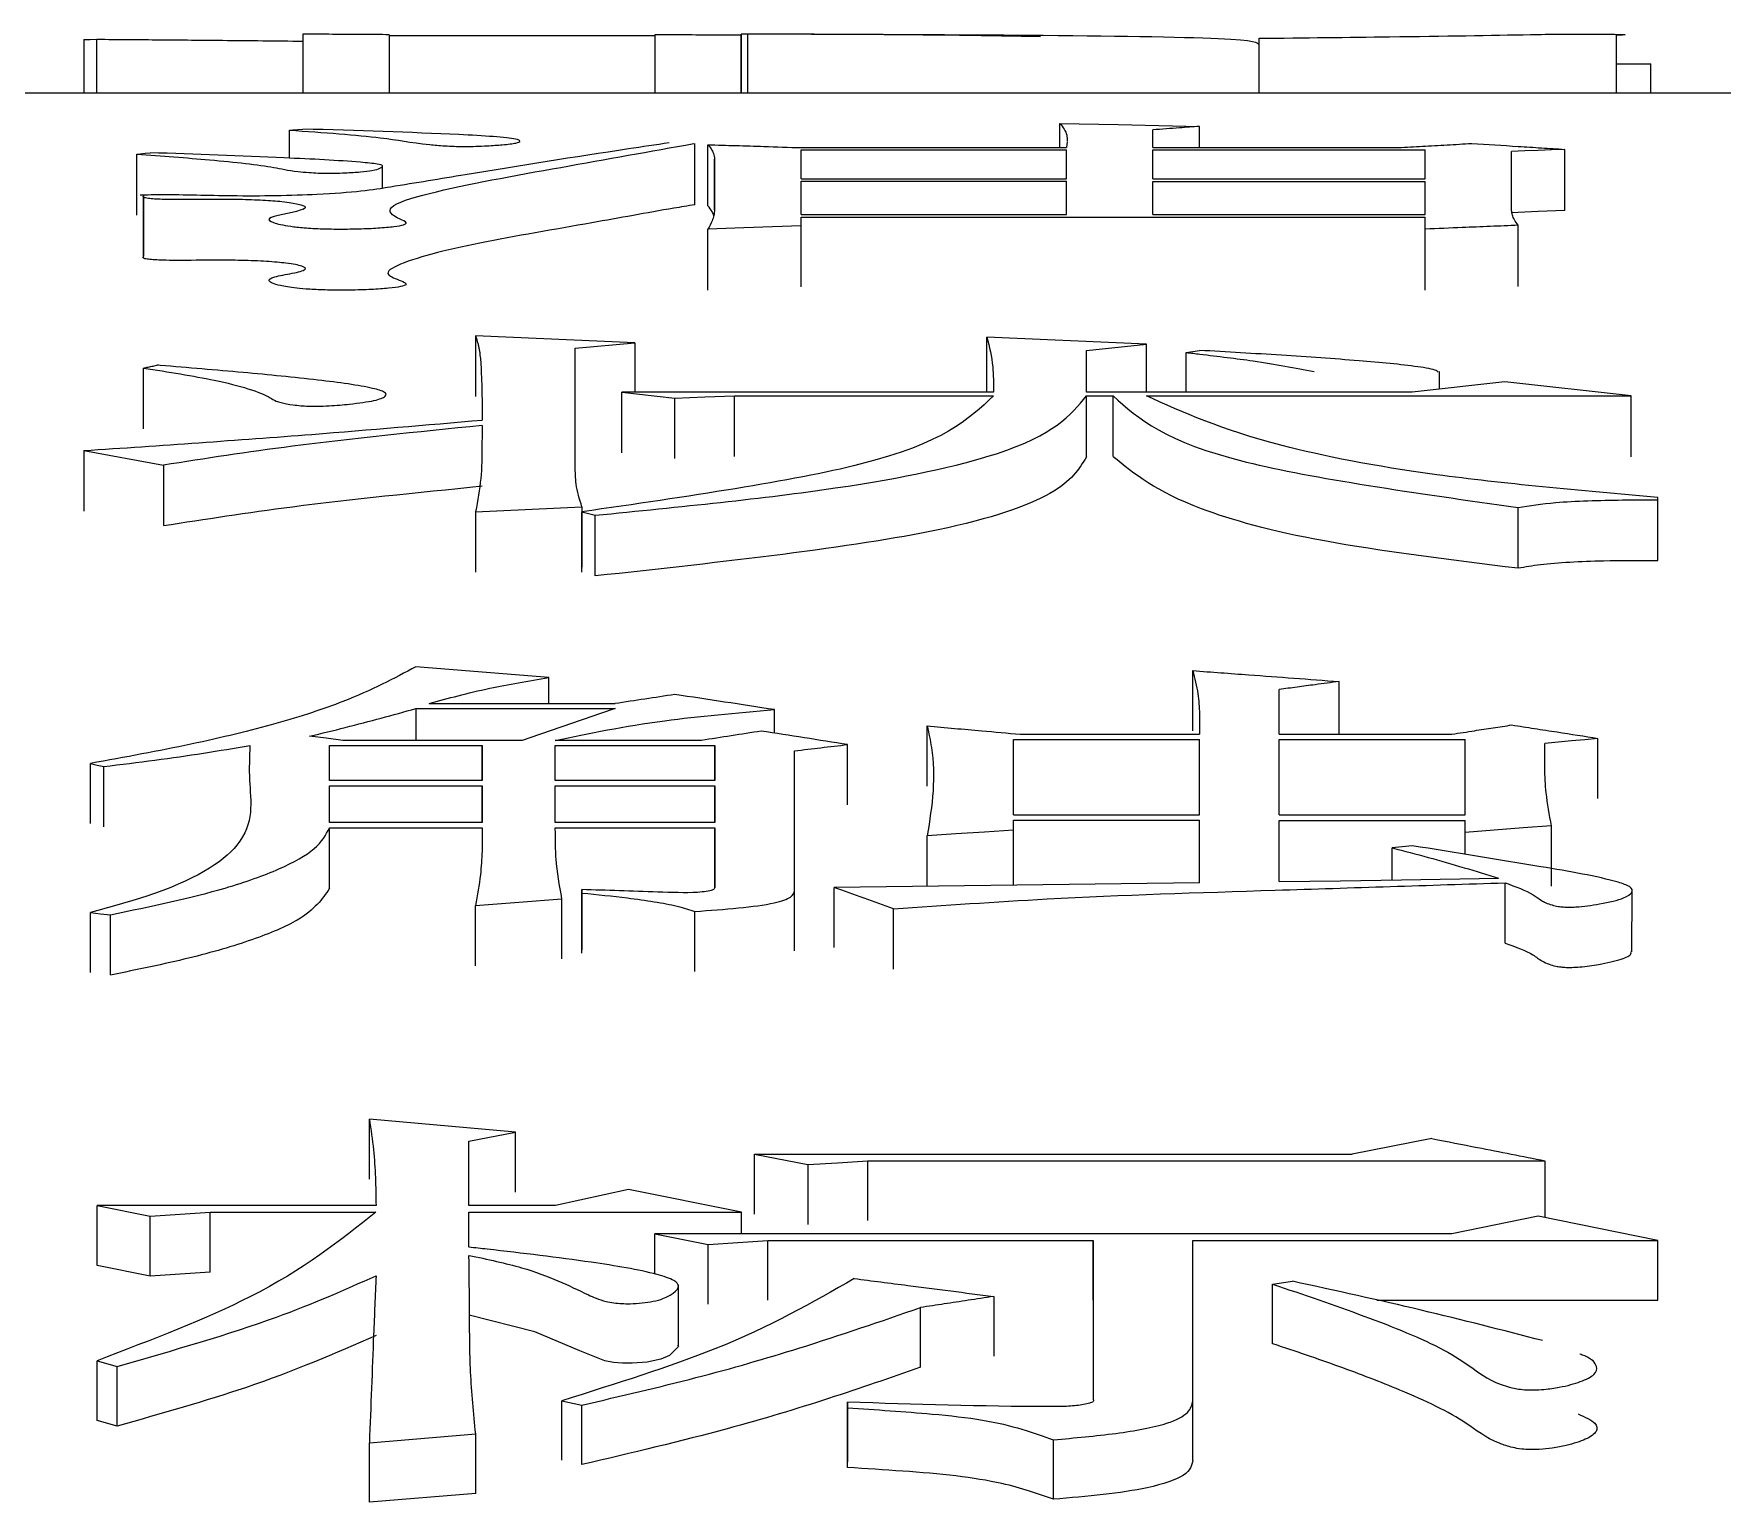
# Model space of a CAD drawing. Header units: millimetres. Extents: x 6533 to 7793, y 6972 to 7863.
# Drawn here: x 6876.332 to 6879.082, y 7324.252 to 7326.645 of the extents above; entities that cross this region are included whole.
import ezdxf

# ---------------------------------------------------------------- set-up
doc = ezdxf.new("R2010")
doc.units = ezdxf.units.MM

msp = doc.modelspace()

# ---------------------------------------------------------------- linework, layer by layer
at = {"color": 7, "linetype": 'Continuous', "lineweight": 25}
for p, q in [((6876.9108, 7326.6433), (6876.9108, 7326.5479)), ((6877.3435, 7326.6433), (6877.3435, 7326.6419)), ((6877.4841, 7326.6444), (6877.4949, 7326.6448)), ((6877.4841, 7326.6423), (6877.4841, 7326.5478)), ((6878.9096, 7326.5478), (6878.9096, 7326.643)), ((6876.4132, 7326.6353), (6876.4132, 7326.5479)), ((6876.4348, 7326.5479), (6876.4348, 7326.6359)), ((6876.9108, 7326.6419), (6877.3435, 7326.6419)), ((6877.3435, 7326.6419), (6877.3435, 7326.5478)), ((6878.3278, 7326.5478), (6878.3278, 7326.6374)), ((6878.9096, 7326.5956), (6878.966, 7326.5956)), ((6883.7267, 7326.5477), (6876.1969, 7326.5479)), ((6876.7486, 7326.4421), (6876.7486, 7326.4877)), ((6878.0034, 7326.4593), (6878.0034, 7326.4988)), ((6878.1549, 7326.4593), (6878.1549, 7326.4883)), ((6878.2306, 7326.4593), (6878.2306, 7326.4939)), ((6877.4085, 7326.3663), (6877.4085, 7326.4661)), ((6877.5816, 7326.4593), (6878.0142, 7326.4593)), ((6877.5816, 7326.4559), (6878.0142, 7326.4559)), ((6877.5816, 7326.4082), (6877.5816, 7326.4559)), ((6878.015, 7326.469), (6878.0142, 7326.4593)), ((6878.0143, 7326.4082), (6878.0142, 7326.4559)), ((6878.0142, 7326.4082), (6878.0142, 7326.4559)), ((6878.1549, 7326.4593), (6878.5551, 7326.4593)), ((6878.1549, 7326.4559), (6878.5984, 7326.4558)), ((6878.1549, 7326.4082), (6878.1549, 7326.4559)), ((6878.5984, 7326.4082), (6878.5984, 7326.4558)), ((6878.5984, 7326.4082), (6878.5984, 7326.4558)), ((6878.739, 7326.3571), (6878.739, 7326.4531)), ((6876.9, 7326.3932), (6876.9, 7326.43)), ((6877.4409, 7326.3579), (6877.4409, 7326.4403)), ((6877.4409, 7326.4403), (6877.4409, 7326.3578)), ((6877.5816, 7326.4082), (6878.0143, 7326.4082)), ((6877.5816, 7326.4044), (6878.0143, 7326.4044)), ((6877.5816, 7326.3502), (6877.5816, 7326.4044)), ((6878.0143, 7326.3502), (6878.0143, 7326.4044)), ((6878.1549, 7326.4082), (6878.5984, 7326.4082)), ((6878.1549, 7326.4043), (6878.5984, 7326.4043)), ((6878.1549, 7326.3502), (6878.1549, 7326.4043)), ((6878.5984, 7326.3502), (6878.5984, 7326.4043)), ((6876.5107, 7326.382), (6876.5107, 7326.2824)), ((6876.5107, 7326.2792), (6876.5107, 7326.3788)), ((6877.5816, 7326.3502), (6878.0143, 7326.3502)), ((6877.5816, 7326.3459), (6878.5984, 7326.3459)), ((6877.5816, 7326.3319), (6877.5816, 7326.3459)), ((6878.1549, 7326.3502), (6878.5984, 7326.3502)), ((6878.5984, 7326.3265), (6878.5984, 7326.3459)), ((6877.4301, 7326.2271), (6877.4301, 7326.3265)), ((6878.5984, 7326.2271), (6878.5984, 7326.3265)), ((6877.3112, 7326.1414), (6877.0516, 7326.1525)), ((6877.0516, 7326.1525), (6877.0516, 7326.0536)), ((6878.1441, 7326.1391), (6877.8845, 7326.1503)), ((6877.2138, 7326.1323), (6877.3112, 7326.1414)), ((6877.2138, 7325.9407), (6877.2138, 7326.1323)), ((6878.0467, 7326.1289), (6878.1441, 7326.1391)), ((6878.0468, 7326.061), (6878.0467, 7326.1289)), ((6878.2091, 7326.061), (6878.2091, 7326.1255)), ((6876.5107, 7326.0009), (6876.5107, 7326.1002)), ((6878.6215, 7326.0659), (6878.6215, 7326.0944)), ((6878.7282, 7326.0777), (6878.5768, 7326.061)), ((6878.9338, 7326.0549), (6878.7282, 7326.0777)), ((6877.2895, 7326.061), (6877.3761, 7326.0513)), ((6877.8953, 7326.061), (6877.2895, 7326.061)), ((6877.2895, 7325.9622), (6877.2895, 7326.061)), ((6877.3761, 7325.9526), (6877.3761, 7326.0513)), ((6877.4734, 7326.0549), (6877.8953, 7326.0549)), ((6878.0467, 7325.9562), (6878.0468, 7326.0549)), ((6878.5768, 7326.061), (6878.0468, 7326.061)), ((6878.0468, 7326.0549), (6878.09, 7326.0549)), ((6878.09, 7325.9562), (6878.09, 7326.0549)), ((6878.1441, 7326.0549), (6878.9338, 7326.0549)), ((6876.4135, 7325.9656), (6876.5431, 7325.942)), ((6876.4135, 7325.9656), (6876.4135, 7325.867)), ((6876.5431, 7325.942), (6876.5431, 7325.8435)), ((6877.0516, 7325.8659), (6877.2247, 7325.8743)), ((6877.2247, 7325.8743), (6877.2247, 7325.7758)), ((6878.7499, 7325.7744), (6878.7499, 7325.8729)), ((6878.9771, 7325.8853), (6878.9771, 7325.8894)), ((6878.9771, 7325.7868), (6878.9771, 7325.8853)), ((6877.0516, 7325.8659), (6877.0516, 7325.7675)), ((6877.2247, 7325.8659), (6877.2463, 7325.8603)), ((6877.2247, 7325.7675), (6877.2247, 7325.8659)), ((6877.1706, 7325.5535), (6877.1706, 7325.5959)), ((6878.3605, 7325.5036), (6878.3605, 7325.5764)), ((6876.9543, 7325.5453), (6877.2788, 7325.5453)), ((6876.9543, 7325.5453), (6876.9543, 7325.4935)), ((6876.9759, 7325.5535), (6877.2788, 7325.5535)), ((6877.5383, 7325.5053), (6877.5383, 7325.5436)), ((6877.7872, 7325.4189), (6877.7872, 7325.517)), ((6877.1273, 7325.4935), (6876.8353, 7325.4935)), ((6877.4194, 7325.4935), (6877.1814, 7325.4935)), ((6877.9278, 7325.4952), (6878.2307, 7325.4952)), ((6877.9278, 7325.3722), (6877.9278, 7325.4952)), ((6877.9386, 7325.5036), (6878.2307, 7325.5036)), ((6878.2307, 7325.3721), (6878.2307, 7325.4952)), ((6878.2307, 7325.397), (6878.2307, 7325.4952)), ((6878.3605, 7325.5036), (6878.6418, 7325.5036)), ((6878.3605, 7325.4952), (6878.6634, 7325.4951)), ((6878.3605, 7325.3721), (6878.3605, 7325.4952)), ((6878.6634, 7325.3721), (6878.6634, 7325.4951)), ((6878.6634, 7325.397), (6878.6634, 7325.4951)), ((6878.7932, 7325.4598), (6878.7932, 7325.4884)), ((6876.8136, 7325.485), (6877.0624, 7325.485)), ((6876.8136, 7325.4284), (6876.8136, 7325.485)), ((6877.0624, 7325.4284), (6877.0624, 7325.485)), ((6877.0624, 7325.485), (6877.0624, 7325.4284)), ((6877.1814, 7325.485), (6877.441, 7325.485)), ((6877.1814, 7325.4284), (6877.1814, 7325.485)), ((6877.441, 7325.4284), (6877.441, 7325.485)), ((6877.441, 7325.485), (6877.441, 7325.4284)), ((6877.5709, 7325.2486), (6877.5708, 7325.4765)), ((6876.4242, 7325.3579), (6876.4242, 7325.456)), ((6877.0624, 7325.4284), (6876.8136, 7325.4284)), ((6876.8136, 7325.4197), (6877.0624, 7325.4197)), ((6876.8136, 7325.3597), (6876.8136, 7325.4197)), ((6877.0624, 7325.3597), (6877.0624, 7325.4197)), ((6877.0624, 7325.4197), (6877.0624, 7325.3597)), ((6877.441, 7325.4284), (6877.1814, 7325.4284)), ((6877.1814, 7325.4197), (6877.441, 7325.4197)), ((6877.1814, 7325.3597), (6877.1814, 7325.4197)), ((6877.441, 7325.3597), (6877.441, 7325.4197)), ((6877.441, 7325.4197), (6877.441, 7325.3597)), ((6877.0624, 7325.3597), (6876.8136, 7325.3597)), ((6876.8136, 7325.3508), (6877.0624, 7325.3508)), ((6876.8136, 7325.2527), (6876.8136, 7325.3508)), ((6877.441, 7325.3597), (6877.1814, 7325.3597)), ((6877.1814, 7325.3508), (6877.441, 7325.3508)), ((6877.441, 7325.3508), (6877.4411, 7325.2541)), ((6877.9278, 7325.3722), (6878.2307, 7325.3721)), ((6877.9278, 7325.3633), (6878.2307, 7325.3633)), ((6877.9278, 7325.3472), (6877.9278, 7325.3633)), ((6878.2307, 7325.2615), (6878.2307, 7325.3633)), ((6878.2307, 7325.2652), (6878.2307, 7325.3633)), ((6878.3605, 7325.3721), (6878.6634, 7325.3721)), ((6878.3605, 7325.3632), (6878.6634, 7325.3632)), ((6878.3605, 7325.2634), (6878.3605, 7325.3632)), ((6878.6634, 7325.3436), (6878.6634, 7325.3632)), ((6878.6634, 7325.3078), (6878.6634, 7325.3632)), ((6877.7872, 7325.256), (6877.7872, 7325.3382)), ((6878.6634, 7325.3078), (6878.6634, 7325.3436)), ((6878.5444, 7325.2662), (6878.5444, 7325.3183)), ((6877.2247, 7325.2448), (6877.2247, 7325.2504)), ((6877.2247, 7325.2504), (6877.2247, 7325.1525)), ((6877.5709, 7325.1504), (6877.5709, 7325.2486)), ((6878.7283, 7325.1633), (6878.7283, 7325.2615)), ((6878.9351, 7325.149), (6878.9352, 7325.2475)), ((6876.4244, 7325.1151), (6876.4244, 7325.213)), ((6877.0516, 7325.1263), (6877.0516, 7325.2243)), ((6876.4567, 7325.1113), (6876.4567, 7325.2093)), ((6877.1166, 7324.8552), (6876.8786, 7324.8762)), ((6877.0408, 7324.8405), (6877.1166, 7324.8552)), ((6877.0408, 7324.7356), (6877.0408, 7324.8405)), ((6878.6093, 7324.8447), (6878.4795, 7324.8193)), ((6877.506, 7324.8193), (6877.5925, 7324.8023)), ((6877.506, 7324.8193), (6878.4795, 7324.8193)), ((6877.506, 7324.7218), (6877.506, 7324.8193)), ((6877.6899, 7324.8087), (6878.7932, 7324.8087)), ((6877.6899, 7324.8087), (6877.6899, 7324.7111)), ((6877.3005, 7324.7616), (6877.1815, 7324.7356)), ((6877.4844, 7324.7248), (6877.3005, 7324.7616)), ((6876.4351, 7324.7357), (6876.5216, 7324.7183)), ((6876.8894, 7324.7356), (6876.4351, 7324.7357)), ((6876.4351, 7324.6381), (6876.4351, 7324.7357)), ((6876.5216, 7324.6208), (6876.5216, 7324.7183)), ((6876.619, 7324.7248), (6876.8893, 7324.7248)), ((6877.1815, 7324.7356), (6877.0408, 7324.7356)), ((6877.0408, 7324.7248), (6877.4844, 7324.7248)), ((6877.0408, 7324.6678), (6877.0408, 7324.7248)), ((6877.4844, 7324.6898), (6877.4844, 7324.7248)), ((6878.7824, 7324.7182), (6878.6418, 7324.6898)), ((6878.9771, 7324.6788), (6878.7824, 7324.7182)), ((6877.3437, 7324.6898), (6877.4303, 7324.6722)), ((6878.6418, 7324.6898), (6877.3437, 7324.6898)), ((6877.3437, 7324.6239), (6877.3437, 7324.6898)), ((6877.4303, 7324.5748), (6877.4303, 7324.6722)), ((6877.5276, 7324.6788), (6878.0577, 7324.6788)), ((6878.0577, 7324.6788), (6878.0577, 7324.42)), ((6878.2199, 7324.6788), (6878.9771, 7324.6788)), ((6878.2199, 7324.4176), (6878.2199, 7324.6788)), ((6876.5216, 7324.6208), (6876.4351, 7324.6381)), ((6876.619, 7324.6273), (6876.5216, 7324.6208)), ((6878.3496, 7324.5104), (6878.3496, 7324.6077)), ((6878.3497, 7324.6077), (6878.3822, 7324.6122)), ((6877.3819, 7324.5085), (6877.3819, 7324.6065)), ((6878.5196, 7324.5814), (6878.9771, 7324.5814)), ((6876.435, 7324.3856), (6876.435, 7324.4827)), ((6876.4351, 7324.4827), (6876.4675, 7324.4735)), ((6876.4675, 7324.3763), (6876.4675, 7324.4735)), ((6877.1923, 7324.4177), (6877.2248, 7324.4106)), ((6877.1923, 7324.3206), (6877.1923, 7324.4177)), ((6877.6575, 7324.4059), (6877.6574, 7324.4153)), ((6877.6574, 7324.4153), (6877.6574, 7324.3182)), ((6878.2199, 7324.3205), (6878.2199, 7324.4176)), ((6877.2248, 7324.3135), (6877.2248, 7324.4106)), ((6877.6574, 7324.3088), (6877.6575, 7324.4059)), ((6876.4675, 7324.3763), (6876.4351, 7324.3855)), ((6876.8786, 7324.3493), (6877.0517, 7324.3635)), ((6876.8786, 7324.2523), (6876.8786, 7324.3493)), ((6877.0517, 7324.2665), (6876.8786, 7324.2523))]:
    msp.add_line(p, q, dxfattribs=at)
at = {"color": 7, "linetype": 'Continuous', "lineweight": 25, "flags": 128}
for points in [[(6876.7702, 7326.6441), (6876.7702, 7326.5881), (6876.7702, 7326.5479)], [(6877.3435, 7326.6433), (6877.3435, 7326.5873), (6877.3435, 7326.5478)], [(6877.4841, 7326.5478), (6877.4841, 7326.5851), (6877.4841, 7326.6147), (6877.4841, 7326.6444)], [(6877.4949, 7326.5478), (6877.4949, 7326.5855), (6877.4949, 7326.6151), (6877.4949, 7326.6448)], [(6876.4132, 7326.6353), (6876.424, 7326.6356), (6876.4348, 7326.6359)], [(6878.966, 7326.5478), (6878.966, 7326.5516), (6878.966, 7326.5956)], [(6876.7486, 7326.4877), (6876.7541, 7326.4882), (6876.7622, 7326.4889), (6876.7703, 7326.4896)], [(6878.0034, 7326.4988), (6878.098, 7326.4968), (6878.1643, 7326.4954), (6878.2306, 7326.4939)], [(6876.4998, 7326.4489), (6876.5052, 7326.4494), (6876.5133, 7326.4502), (6876.5214, 7326.451)], [(6877.4301, 7326.3643), (6877.4301, 7326.4202), (6877.4301, 7326.4641)], [(6878.8255, 7326.4565), (6878.8039, 7326.4557), (6878.7823, 7326.4548), (6878.7606, 7326.4539), (6878.739, 7326.4531)], [(6878.8255, 7326.3568), (6878.8255, 7326.4126), (6878.8255, 7326.4565)], [(6876.4998, 7326.3492), (6876.4998, 7326.3855), (6876.4998, 7326.4172), (6876.4998, 7326.4489)], [(6878.0143, 7326.3502), (6878.0143, 7326.3605), (6878.0143, 7326.4044)], [(6878.5984, 7326.3502), (6878.5984, 7326.3605), (6878.5984, 7326.4043)], [(6878.5984, 7326.2464), (6878.5984, 7326.3021), (6878.5984, 7326.3459)], [(6878.8255, 7326.3568), (6878.7823, 7326.3551), (6878.739, 7326.3533)], [(6877.5816, 7326.3319), (6877.535, 7326.3302), (6877.4883, 7326.3286), (6877.4301, 7326.3265)], [(6877.5816, 7326.2325), (6877.5816, 7326.288), (6877.5816, 7326.3319)], [(6878.7498, 7326.2331), (6878.7498, 7326.2889), (6878.7498, 7326.3327)], [(6877.8845, 7326.061), (6877.8845, 7326.1066), (6877.8845, 7326.1503)], [(6877.3112, 7326.1414), (6877.3112, 7326.0857), (6877.3112, 7326.061)], [(6878.1441, 7326.061), (6878.1441, 7326.0954), (6878.1441, 7326.1391)], [(6878.209, 7326.1255), (6878.2199, 7326.1272), (6878.2307, 7326.1289)], [(6877.3761, 7326.0513), (6877.4248, 7326.0531), (6877.4734, 7326.0549)], [(6877.4734, 7325.9562), (6877.4734, 7326.0113), (6877.4734, 7326.0549)], [(6878.9338, 7325.9557), (6878.9338, 7326.0112), (6878.9338, 7326.0549)], [(6877.2463, 7325.7619), (6877.2463, 7325.8057), (6877.2463, 7325.833), (6877.2463, 7325.8603)], [(6878.2199, 7325.509), (6878.2199, 7325.5638), (6878.2199, 7325.6072)], [(6878.4579, 7325.5036), (6878.4579, 7325.546), (6878.4579, 7325.5894)], [(6876.8353, 7325.4935), (6876.8082, 7325.4969), (6876.7812, 7325.5002)], [(6878.8797, 7325.4968), (6878.8581, 7325.4947), (6878.8365, 7325.4926), (6878.8148, 7325.4905), (6878.7932, 7325.4884)], [(6878.8797, 7325.3987), (6878.8797, 7325.4535), (6878.8797, 7325.4968)], [(6877.6574, 7325.3886), (6877.6574, 7325.4434), (6877.6574, 7325.4867)], [(6876.4242, 7325.456), (6876.435, 7325.4534), (6876.4458, 7325.4509)], [(6876.4458, 7325.3528), (6876.4458, 7325.4075), (6876.4458, 7325.4509)], [(6877.441, 7325.2527), (6877.441, 7325.3075), (6877.441, 7325.3508)], [(6878.804, 7325.3543), (6878.7579, 7325.3508), (6878.7106, 7325.3472), (6878.6634, 7325.3436)], [(6878.804, 7325.256), (6878.804, 7325.3111), (6878.804, 7325.3543)], [(6877.9278, 7325.3472), (6877.8806, 7325.3442), (6877.8339, 7325.3412), (6877.7872, 7325.3382)], [(6877.9278, 7325.2578), (6877.9278, 7325.3039), (6877.9278, 7325.3472)], [(6878.5769, 7325.3219), (6878.5606, 7325.3201), (6878.5444, 7325.3183)], [(6878.3605, 7325.2634), (6878.4602, 7325.2649), (6878.5598, 7325.2665), (6878.7175, 7325.2689)], [(6877.2247, 7325.1469), (6877.2247, 7325.1739), (6877.2247, 7325.2011), (6877.2247, 7325.2448)], [(6878.2307, 7325.2615), (6877.9332, 7325.2578), (6877.6358, 7325.2541)], [(6877.6358, 7325.1562), (6877.6358, 7325.2109), (6877.6358, 7325.2541)], [(6876.4244, 7325.213), (6876.4405, 7325.2111), (6876.4567, 7325.2093)], [(6877.0516, 7325.2243), (6877.1219, 7325.2299), (6877.1923, 7325.2355)], [(6877.1923, 7325.1374), (6877.1923, 7325.1923), (6877.1923, 7325.2355)], [(6877.4086, 7325.117), (6877.4086, 7325.1658), (6877.4086, 7325.2149)], [(6877.7323, 7325.121), (6877.7323, 7325.1456), (6877.7323, 7325.1704), (6877.7323, 7325.219)], [(6876.8786, 7324.7786), (6876.8786, 7324.8332), (6876.8786, 7324.8762)], [(6877.1166, 7324.7576), (6877.1166, 7324.8123), (6877.1166, 7324.8552)], [(6877.5925, 7324.8023), (6877.6412, 7324.8055), (6877.6899, 7324.8087)], [(6877.5925, 7324.8023), (6877.5925, 7324.7477), (6877.5925, 7324.7048)], [(6878.7932, 7324.8087), (6878.7932, 7324.754), (6878.7932, 7324.716)], [(6876.5216, 7324.7183), (6876.5703, 7324.7215), (6876.619, 7324.7248)], [(6876.619, 7324.6273), (6876.619, 7324.6819), (6876.619, 7324.7248)], [(6877.4303, 7324.6722), (6877.4789, 7324.6755), (6877.5276, 7324.6788)], [(6877.5276, 7324.5814), (6877.5276, 7324.6359), (6877.5276, 7324.6788)], [(6878.0577, 7324.5814), (6878.0577, 7324.6359), (6878.0577, 7324.6788)], [(6878.9771, 7324.5814), (6878.9771, 7324.6359), (6878.9771, 7324.6788)], [(6877.8954, 7324.5875), (6877.8954, 7324.533), (6877.8954, 7324.4902)], [(6877.3806, 7324.5085), (6877.3818, 7324.5059), (6877.3676, 7324.4916), (6877.3534, 7324.4855), (6877.331, 7324.4807), (6877.3066, 7324.4786), (6877.2909, 7324.4786), (6877.2761, 7324.4798), (6877.262, 7324.4827), (6877.2215, 7324.4992), (6877.1482, 7324.5301), (6877.0409, 7324.5571), (6877.0409, 7324.5571)], [(6877.7764, 7324.4722), (6877.7764, 7324.5267), (6877.7764, 7324.5695)], [(6877.0517, 7324.2665), (6877.0517, 7324.3208), (6877.0517, 7324.3635)], [(6877.9928, 7324.257), (6877.9928, 7324.285), (6877.9928, 7324.313), (6877.9928, 7324.354)]]:
    msp.add_lwpolyline(points, dxfattribs=at)
at = {"color": 7, "linetype": 'Continuous', "lineweight": 25}
for points, knots in [([(6876.9108, 7326.6433), (6876.8962, 7326.6434), (6876.8655, 7326.6436), (6876.8186, 7326.6439), (6876.7863, 7326.644), (6876.7702, 7326.6441)], [0, 0, 0, 0, 0.3106213, 0.6553103, 1, 1, 1, 1]), ([(6877.4841, 7326.6423), (6877.4695, 7326.6424), (6877.4388, 7326.6426), (6877.392, 7326.6429), (6877.3596, 7326.6432), (6877.3435, 7326.6433)], [0, 0, 0, 0, 0.310621, 0.65531, 1, 1, 1, 1]), ([(6877.9715, 7326.64), (6877.9297, 7326.6407), (6877.8012, 7326.6431), (6877.6119, 7326.6439), (6877.4841, 7326.6444)], [0, 0, 0, 0, 0.324548, 1, 1, 1, 1]), ([(6877.4949, 7326.6448), (6877.6532, 7326.6442), (6877.9616, 7326.6431), (6878.3206, 7326.6382), (6878.3254, 7326.6305), (6878.3278, 7326.6266)], [0, 0, 0, 0, 0.342182, 0.666711, 1, 1, 1, 1]), ([(6878.3278, 7326.6374), (6878.4008, 7326.6382), (6878.571, 7326.6402), (6878.7252, 7326.6426), (6878.8031, 7326.6441), (6878.8332, 7326.6444), (6878.8453, 7326.6444), (6878.857, 7326.6444), (6878.8685, 7326.6444), (6878.8843, 7326.6443), (6878.9056, 7326.644), (6878.9232, 7326.6435), (6878.9253, 7326.6429), (6878.9188, 7326.6426), (6878.9098, 7326.6424), (6878.9092, 7326.6424)], [0, 0, 0, 0, 0.278891, 0.650136, 0.742145, 0.757631, 0.773262, 0.783385, 0.793489, 0.810481, 0.843181, 0.903786, 0.950363, 0.996928, 1, 1, 1, 1]), ([(6876.4348, 7326.6359), (6876.4692, 7326.6356), (6876.538, 7326.6351), (6876.6511, 7326.6341), (6876.7269, 7326.6333), (6876.7702, 7326.6328)], [0, 0, 0, 0, 0.300295, 0.600629, 1, 1, 1, 1]), ([(6876.7486, 7326.4877), (6876.8037, 7326.4839), (6876.9012, 7326.4771), (6876.9477, 7326.4669), (6876.9955, 7326.4624), (6877.0159, 7326.4614), (6877.0339, 7326.4611), (6877.0531, 7326.4614), (6877.0745, 7326.4624), (6877.0988, 7326.4641), (6877.1197, 7326.4667), (6877.1258, 7326.47), (6877.1183, 7326.4737), (6877.0824, 7326.4775), (6876.9688, 7326.4835), (6876.8583, 7326.4869), (6876.7703, 7326.4896)], [0, 0, 0, 0, 0.207529, 0.367372, 0.400835, 0.416669, 0.431353, 0.44814, 0.466693, 0.497247, 0.538462, 0.578547, 0.619957, 0.682143, 0.746846, 1, 1, 1, 1]), ([(6878.0034, 7326.4988), (6878.0082, 7326.4925), (6878.0153, 7326.4831), (6878.0151, 7326.473), (6878.0151, 7326.4696)], [0, 0, 0, 0, 0.666365, 1, 1, 1, 1]), ([(6878.2306, 7326.4939), (6878.2197, 7326.4931), (6878.2017, 7326.4918), (6878.1764, 7326.4899), (6878.1621, 7326.4888), (6878.1549, 7326.4883)], [0, 0, 0, 0, 0.430351, 0.715176, 1, 1, 1, 1]), ([(6876.4998, 7326.4489), (6876.5403, 7326.4458), (6876.625, 7326.4393), (6876.7168, 7326.4297), (6876.7473, 7326.4217), (6876.7775, 7326.4189), (6876.7933, 7326.4179), (6876.8076, 7326.4176), (6876.8232, 7326.4177), (6876.8433, 7326.4183), (6876.8654, 7326.4197), (6876.8876, 7326.4223), (6876.896, 7326.4258), (6876.9031, 7326.4294), (6876.8924, 7326.4329), (6876.8415, 7326.4377), (6876.7168, 7326.4441), (6876.5955, 7326.4484), (6876.5214, 7326.451)], [0, 0, 0, 0, 0.145125, 0.304252, 0.383322, 0.406111, 0.420719, 0.431527, 0.442364, 0.458239, 0.484495, 0.512276, 0.553408, 0.599256, 0.628705, 0.66811, 0.797295, 1, 1, 1, 1]), ([(6877.367, 7326.4671), (6877.3449, 7326.4638), (6877.2345, 7326.4474), (6877.0847, 7326.4234), (6876.9411, 7326.3995), (6876.8694, 7326.388), (6876.803, 7326.3829), (6876.727, 7326.3804), (6876.6387, 7326.3802), (6876.5668, 7326.3828), (6876.5166, 7326.3821), (6876.5051, 7326.3819)], [0, 0, 0, 0, 0.101091, 0.505417, 0.686144, 0.747623, 0.809949, 0.856214, 0.902538, 0.977672, 1, 1, 1, 1]), ([(6876.5095, 7326.3804), (6876.5096, 7326.3799), (6876.5097, 7326.3787), (6876.5166, 7326.3771), (6876.528, 7326.376), (6876.5434, 7326.3754), (6876.5731, 7326.3751), (6876.6149, 7326.3756), (6876.6641, 7326.3756), (6876.7064, 7326.374), (6876.7407, 7326.3713), (6876.7652, 7326.3675), (6876.7778, 7326.3625), (6876.7644, 7326.3544), (6876.7062, 7326.3466), (6876.7199, 7326.3372), (6876.7411, 7326.332), (6876.7712, 7326.3285), (6876.8002, 7326.3269), (6876.832, 7326.3265), (6876.8634, 7326.3269), (6876.8941, 7326.3283), (6876.9201, 7326.3306), (6876.9363, 7326.3336), (6876.9407, 7326.3378), (6876.9156, 7326.3471), (6876.902, 7326.3638), (6876.9998, 7326.3932), (6877.1941, 7326.4278), (6877.3359, 7326.4532), (6877.4068, 7326.4659)], [0, 0, 0, 0, 0.007652, 0.015681, 0.02075, 0.025816, 0.034148, 0.052936, 0.071785, 0.086911, 0.102014, 0.121926, 0.142159, 0.165849, 0.223522, 0.250537, 0.277587, 0.290073, 0.302699, 0.313484, 0.324495, 0.336811, 0.350181, 0.363527, 0.376359, 0.399765, 0.479952, 0.580348, 0.790137, 1, 1, 1, 1]), ([(6877.4301, 7326.4641), (6877.432, 7326.4618), (6877.4358, 7326.4571), (6877.4396, 7326.4492), (6877.4405, 7326.4436), (6877.4409, 7326.4403)], [0, 0, 0, 0, 0.300884, 0.601781, 1, 1, 1, 1]), ([(6877.4301, 7326.4641), (6877.4453, 7326.4636), (6877.4757, 7326.4627), (6877.5261, 7326.4611), (6877.5614, 7326.4599), (6877.5816, 7326.4593)], [0, 0, 0, 0, 0.300788, 0.601575, 1, 1, 1, 1]), ([(6878.5551, 7326.4593), (6878.568, 7326.46), (6878.5942, 7326.4615), (6878.6339, 7326.4638), (6878.6607, 7326.4653), (6878.6741, 7326.4661)], [0, 0, 0, 0, 0.324476, 0.662238, 1, 1, 1, 1]), ([(6878.6741, 7326.4661), (6878.6993, 7326.4645), (6878.7372, 7326.4621), (6878.7877, 7326.4589), (6878.8129, 7326.4573), (6878.8255, 7326.4565)], [0, 0, 0, 0, 0.5, 0.75, 1, 1, 1, 1]), ([(6877.4085, 7326.3663), (6877.3971, 7326.3644), (6877.3403, 7326.3549), (6877.1748, 7326.324), (6876.9513, 7326.2886), (6876.8985, 7326.2521), (6876.934, 7326.242), (6876.9404, 7326.2362), (6876.9314, 7326.2328), (6876.9112, 7326.2301), (6876.8821, 7326.228), (6876.8471, 7326.2269), (6876.8113, 7326.227), (6876.7811, 7326.2283), (6876.7534, 7326.2307), (6876.7265, 7326.2354), (6876.7115, 7326.2417), (6876.72, 7326.2488), (6876.7544, 7326.2545), (6876.7783, 7326.2604), (6876.7717, 7326.2662), (6876.7486, 7326.2708), (6876.7127, 7326.274), (6876.672, 7326.2757), (6876.6209, 7326.2761), (6876.5785, 7326.2754), (6876.5444, 7326.2757), (6876.5285, 7326.2764), (6876.5175, 7326.2774), (6876.51, 7326.2789), (6876.5097, 7326.2801), (6876.5095, 7326.2808)], [0, 0, 0, 0, 0.032457, 0.162259, 0.500756, 0.571848, 0.613727, 0.628998, 0.641998, 0.655007, 0.667948, 0.681417, 0.694499, 0.706056, 0.716622, 0.736149, 0.767828, 0.794639, 0.821204, 0.847885, 0.870954, 0.894026, 0.910498, 0.927048, 0.942035, 0.965606, 0.97369, 0.979046, 0.98443, 0.990987, 1, 1, 1, 1]), ([(6877.4395, 7326.3482), (6877.4387, 7326.3506), (6877.437, 7326.356), (6877.4326, 7326.3613), (6877.4301, 7326.3643)], [0, 0, 0, 0, 0.428865, 1, 1, 1, 1]), ([(6877.4409, 7326.3579), (6877.4406, 7326.3549), (6877.44, 7326.349), (6877.4366, 7326.3385), (6877.4325, 7326.331), (6877.4301, 7326.3265)], [0, 0, 0, 0, 0.29168, 0.583373, 1, 1, 1, 1]), ([(6878.7498, 7326.3327), (6878.7475, 7326.3357), (6878.7432, 7326.3413), (6878.7402, 7326.3494), (6878.7394, 7326.3545), (6878.739, 7326.357)], [0, 0, 0, 0, 0.365045, 0.682453, 1, 1, 1, 1]), ([(6878.7498, 7326.3327), (6878.7347, 7326.3321), (6878.7043, 7326.3309), (6878.6538, 7326.3288), (6878.6185, 7326.3273), (6878.5984, 7326.3265)], [0, 0, 0, 0, 0.30079, 0.601581, 1, 1, 1, 1]), ([(6877.0516, 7326.1525), (6877.0518, 7326.1516), (6877.0524, 7326.1499), (6877.0531, 7326.1476), (6877.0537, 7326.1454), (6877.0544, 7326.1432), (6877.0552, 7326.1405), (6877.0561, 7326.1369), (6877.0569, 7326.1332), (6877.0578, 7326.1287), (6877.0591, 7326.1187), (6877.0603, 7326.1076), (6877.0607, 7326.0964), (6877.0611, 7326.0851), (6877.0615, 7326.0737), (6877.0618, 7326.0621), (6877.0619, 7326.0573), (6877.062, 7326.0534), (6877.062, 7326.0505), (6877.062, 7326.0476), (6877.0621, 7326.0451), (6877.0621, 7326.0427), (6877.0621, 7326.0407), (6877.0622, 7326.0382), (6877.0622, 7326.0363), (6877.0622, 7326.0338), (6877.0622, 7326.0318), (6877.0623, 7326.0293), (6877.0623, 7326.0276), (6877.0623, 7326.0259), (6877.0623, 7326.0249), (6877.0623, 7326.0236), (6877.0623, 7326.0226), (6877.0623, 7326.0214), (6877.0623, 7326.0204), (6877.0624, 7326.0191), (6877.0624, 7326.0181), (6877.0624, 7326.0168), (6877.0624, 7326.016), (6877.0624, 7326.0155)], [0, 0, 0, 0, 0.020702, 0.041404, 0.051755, 0.072457, 0.093159, 0.113861, 0.155266, 0.175968, 0.217372, 0.382989, 0.424393, 0.465797, 0.631413, 0.672817, 0.714222, 0.734924, 0.755626, 0.776328, 0.79703, 0.807381, 0.828083, 0.838434, 0.859136, 0.869487, 0.890189, 0.90054, 0.921242, 0.926417, 0.936768, 0.941944, 0.952295, 0.95747, 0.967821, 0.972997, 0.983348, 0.988524, 1, 1, 1, 1]), ([(6877.8845, 7326.1503), (6877.8884, 7326.1344), (6877.8939, 7326.1121), (6877.8949, 7326.0819), (6877.8952, 7326.0679), (6877.8953, 7326.061)], [0, 0, 0, 0, 0.5479879, 0.7739918, 1, 1, 1, 1]), ([(6878.2091, 7326.1255), (6878.2165, 7326.1246), (6878.2533, 7326.1202), (6878.3324, 7326.1108), (6878.3861, 7326.1005), (6878.4173, 7326.0945)], [0, 0, 0, 0, 0.0950486, 0.475372, 1, 1, 1, 1]), ([(6878.6193, 7326.0937), (6878.6184, 7326.0945), (6878.6151, 7326.0977), (6878.5743, 7326.1047), (6878.4859, 7326.1127), (6878.3646, 7326.1213), (6878.2754, 7326.1264), (6878.2307, 7326.1289)], [0, 0, 0, 0, 0.040593, 0.158343, 0.408878, 0.703127, 1, 1, 1, 1]), ([(6876.5107, 7326.1002), (6876.5514, 7326.0938), (6876.6429, 7326.0794), (6876.7052, 7326.0602), (6876.7237, 7326.0473), (6876.7364, 7326.0434), (6876.7493, 7326.0407), (6876.7658, 7326.0388), (6876.7794, 7326.0381), (6876.7957, 7326.038), (6876.8194, 7326.0389), (6876.853, 7326.0418), (6876.8892, 7326.0469), (6876.9069, 7326.0539), (6876.9058, 7326.0609), (6876.8748, 7326.0705), (6876.7923, 7326.0814), (6876.6726, 7326.0933), (6876.5814, 7326.1008), (6876.5341, 7326.1047), (6876.5323, 7326.1048)], [0, 0, 0, 0, 0.148093, 0.332866, 0.364698, 0.380612, 0.406976, 0.418968, 0.429088, 0.439242, 0.454285, 0.483096, 0.528613, 0.572044, 0.609674, 0.651117, 0.755736, 0.873055, 0.995168, 1, 1, 1, 1]), ([(6876.5107, 7326.1002), (6876.5125, 7326.1006), (6876.5171, 7326.1015), (6876.5243, 7326.1031), (6876.5296, 7326.1042), (6876.5323, 7326.1048)], [0, 0, 0, 0, 0.256503, 0.628252, 1, 1, 1, 1]), ([(6877.8953, 7326.0549), (6877.8542, 7326.0163), (6877.7799, 7325.9463), (6877.3963, 7325.8908), (6877.2247, 7325.8659)], [0, 0, 0, 0, 0.5526984, 1, 1, 1, 1]), ([(6877.2463, 7325.8603), (6877.3844, 7325.8741), (6877.6563, 7325.9011), (6877.9767, 7325.9705), (6878.0203, 7326.0231), (6878.0468, 7326.0549)], [0, 0, 0, 0, 0.289357, 0.569882, 1, 1, 1, 1]), ([(6878.09, 7326.0549), (6878.1318, 7326.0175), (6878.2072, 7325.9498), (6878.5824, 7325.8966), (6878.7499, 7325.8729)], [0, 0, 0, 0, 0.55346, 1, 1, 1, 1]), ([(6878.9771, 7325.8894), (6878.8501, 7325.9007), (6878.5997, 7325.923), (6878.3033, 7325.9826), (6878.2042, 7326.0276), (6878.1441, 7326.0549)], [0, 0, 0, 0, 0.288413, 0.568681, 1, 1, 1, 1]), ([(6876.4135, 7325.9656), (6876.5389, 7325.9742), (6876.7624, 7325.9894), (6876.9709, 7326.0075), (6877.0624, 7326.0155)], [0, 0, 0, 0, 0.561153, 1, 1, 1, 1]), ([(6877.0624, 7326.0066), (6876.9559, 7325.9959), (6876.7671, 7325.9769), (6876.6111, 7325.9526), (6876.5431, 7325.942)], [0, 0, 0, 0, 0.5639782, 1, 1, 1, 1]), ([(6877.0624, 7326.0066), (6877.0622, 7325.9953), (6877.0617, 7325.9672), (6877.0616, 7325.9206), (6877.0549, 7325.8841), (6877.0516, 7325.8659)], [0, 0, 0, 0, 0.252145, 0.626035, 1, 1, 1, 1]), ([(6878.0467, 7325.9557), (6878.0346, 7325.9358), (6878.0102, 7325.8958), (6877.7947, 7325.8215), (6877.4558, 7325.7843), (6877.2463, 7325.7614)], [0, 0, 0, 0, 0.2743384, 0.5515003, 1, 1, 1, 1]), ([(6878.7499, 7325.7739), (6878.6369, 7325.7879), (6878.4139, 7325.8157), (6878.1817, 7325.8808), (6878.1247, 7325.9274), (6878.09, 7325.9557)], [0, 0, 0, 0, 0.2870755, 0.5669037, 1, 1, 1, 1]), ([(6877.2247, 7325.8743), (6877.2209, 7325.8866), (6877.2155, 7325.9041), (6877.214, 7325.926), (6877.2139, 7325.9358), (6877.2138, 7325.9407)], [0, 0, 0, 0, 0.550657, 0.775317, 1, 1, 1, 1]), ([(6877.0624, 7325.9075), (6876.9559, 7325.8968), (6876.7671, 7325.8778), (6876.6111, 7325.8535), (6876.5431, 7325.8429)], [0, 0, 0, 0, 0.564021, 1, 1, 1, 1]), ([(6878.7499, 7325.8729), (6878.7686, 7325.8759), (6878.7999, 7325.881), (6878.8632, 7325.8842), (6878.9196, 7325.8855), (6878.9579, 7325.8854), (6878.9771, 7325.8853)], [0, 0, 0, 0, 0.328875, 0.550213, 0.774687, 1, 1, 1, 1]), ([(6878.9771, 7325.7863), (6878.9474, 7325.7863), (6878.8986, 7325.7864), (6878.8334, 7325.7839), (6878.7841, 7325.78), (6878.7612, 7325.7759), (6878.7499, 7325.7739)], [0, 0, 0, 0, 0.347094, 0.570106, 0.788274, 1, 1, 1, 1]), ([(6876.9543, 7325.6136), (6876.9187, 7325.5945), (6876.8598, 7325.5629), (6876.7305, 7325.5205), (6876.5919, 7325.4866), (6876.4803, 7325.4662), (6876.4242, 7325.456)], [0, 0, 0, 0, 0.335049, 0.554128, 0.775717, 1, 1, 1, 1]), ([(6877.1706, 7325.5959), (6877.1345, 7325.5989), (6877.0624, 7325.6048), (6876.9903, 7325.6107), (6876.9543, 7325.6136)], [0, 0, 0, 0, 0.500055, 1, 1, 1, 1]), ([(6878.2199, 7325.6072), (6878.223, 7325.5946), (6878.2287, 7325.5714), (6878.231, 7325.5368), (6878.2308, 7325.5147), (6878.2307, 7325.5036)], [0, 0, 0, 0, 0.370073, 0.685, 1, 1, 1, 1]), ([(6878.2199, 7325.6072), (6878.2502, 7325.6049), (6878.3051, 7325.6008), (6878.3844, 7325.5949), (6878.4334, 7325.5913), (6878.4579, 7325.5894)], [0, 0, 0, 0, 0.382821, 0.69141, 1, 1, 1, 1]), ([(6876.9759, 7325.5535), (6877.0069, 7325.5621), (6877.0625, 7325.5776), (6877.1375, 7325.5903), (6877.1706, 7325.5959)], [0, 0, 0, 0, 0.5577161, 1, 1, 1, 1]), ([(6878.4579, 7325.5894), (6878.4449, 7325.5877), (6878.4222, 7325.5847), (6878.3897, 7325.5803), (6878.3702, 7325.5777), (6878.3605, 7325.5764)], [0, 0, 0, 0, 0.400148, 0.700074, 1, 1, 1, 1]), ([(6876.7812, 7325.5002), (6876.8007, 7325.505), (6876.8409, 7325.5148), (6876.8982, 7325.5299), (6876.9356, 7325.5401), (6876.9543, 7325.5453)], [0, 0, 0, 0, 0.322216, 0.660992, 1, 1, 1, 1]), ([(6877.2788, 7325.5453), (6877.2535, 7325.5367), (6877.2031, 7325.5196), (6877.1526, 7325.5022), (6877.1273, 7325.4935)], [0, 0, 0, 0, 0.5, 1, 1, 1, 1]), ([(6877.1814, 7325.4935), (6877.2369, 7325.5051), (6877.337, 7325.526), (6877.4763, 7325.5382), (6877.5383, 7325.5436)], [0, 0, 0, 0, 0.554882, 1, 1, 1, 1]), ([(6877.3761, 7325.5683), (6877.3599, 7325.5658), (6877.3274, 7325.5609), (6877.295, 7325.556), (6877.2788, 7325.5535)], [0, 0, 0, 0, 0.500001, 1, 1, 1, 1]), ([(6877.5383, 7325.5436), (6877.5113, 7325.5478), (6877.4572, 7325.556), (6877.4032, 7325.5642), (6877.3761, 7325.5683)], [0, 0, 0, 0, 0.4998724, 1, 1, 1, 1]), ([(6877.7872, 7325.517), (6877.7897, 7325.5053), (6877.7971, 7325.4707), (6877.7989, 7325.4115), (6877.7911, 7325.3626), (6877.7872, 7325.3382)], [0, 0, 0, 0, 0.202288, 0.600921, 1, 1, 1, 1]), ([(6877.7872, 7325.517), (6877.802, 7325.5157), (6877.8316, 7325.5131), (6877.8821, 7325.5086), (6877.9178, 7325.5054), (6877.9386, 7325.5036)], [0, 0, 0, 0, 0.2932538, 0.5865075, 1, 1, 1, 1]), ([(6878.6418, 7325.5036), (6878.6541, 7325.5055), (6878.6765, 7325.509), (6878.709, 7325.514), (6878.7291, 7325.5171), (6878.7391, 7325.5187)], [0, 0, 0, 0, 0.380769, 0.690384, 1, 1, 1, 1]), ([(6878.7391, 7325.5187), (6878.7515, 7325.5168), (6878.7762, 7325.5129), (6878.8231, 7325.5057), (6878.8576, 7325.5003), (6878.8797, 7325.4968)], [0, 0, 0, 0, 0.263606, 0.527213, 1, 1, 1, 1]), ([(6877.5168, 7325.5086), (6877.5005, 7325.5061), (6877.4681, 7325.5011), (6877.4356, 7325.496), (6877.4194, 7325.4935)], [0, 0, 0, 0, 0.500001, 1, 1, 1, 1]), ([(6877.6574, 7325.4867), (6877.6339, 7325.4904), (6877.5871, 7325.4977), (6877.5402, 7325.505), (6877.5168, 7325.5086)], [0, 0, 0, 0, 0.500001, 1, 1, 1, 1]), ([(6878.804, 7325.3543), (6878.8007, 7325.3723), (6878.7948, 7325.4041), (6878.7927, 7325.4487), (6878.793, 7325.4751), (6878.7932, 7325.4884)], [0, 0, 0, 0, 0.394039, 0.696995, 1, 1, 1, 1]), ([(6876.6839, 7325.485), (6876.6832, 7325.4663), (6876.6813, 7325.4135), (6876.6975, 7325.3301), (6876.5762, 7325.2549), (6876.4557, 7325.2216), (6876.4244, 7325.213)], [0, 0, 0, 0, 0.209588, 0.588888, 0.893437, 1, 1, 1, 1]), ([(6876.4458, 7325.4509), (6876.4739, 7325.4543), (6876.5303, 7325.4611), (6876.6092, 7325.4727), (6876.6589, 7325.4809), (6876.6838, 7325.485)], [0, 0, 0, 0, 0.332011, 0.66536, 1, 1, 1, 1]), ([(6877.5708, 7325.4765), (6877.5853, 7325.4782), (6877.6141, 7325.4816), (6877.643, 7325.485), (6877.6574, 7325.4867)], [0, 0, 0, 0, 0.500003, 1, 1, 1, 1]), ([(6876.4567, 7325.2093), (6876.5232, 7325.2233), (6876.632, 7325.2463), (6876.7354, 7325.2838), (6876.7954, 7325.3169), (6876.8076, 7325.3395), (6876.8136, 7325.3508)], [0, 0, 0, 0, 0.345958, 0.566155, 0.783835, 1, 1, 1, 1]), ([(6877.0624, 7325.3508), (6877.0625, 7325.3382), (6877.0625, 7325.3131), (6877.0597, 7325.271), (6877.0545, 7325.2412), (6877.0516, 7325.2243)], [0, 0, 0, 0, 0.303372, 0.606753, 1, 1, 1, 1]), ([(6877.1923, 7325.2355), (6877.1882, 7325.2573), (6877.1827, 7325.2877), (6877.1816, 7325.3259), (6877.1815, 7325.3425), (6877.1814, 7325.3508)], [0, 0, 0, 0, 0.560315, 0.780152, 1, 1, 1, 1]), ([(6878.5444, 7325.3183), (6878.5642, 7325.3132), (6878.6048, 7325.3028), (6878.662, 7325.2862), (6878.699, 7325.2747), (6878.7175, 7325.2689)], [0, 0, 0, 0, 0.320488, 0.660066, 1, 1, 1, 1]), ([(6878.7283, 7325.2615), (6878.7456, 7325.2552), (6878.7706, 7325.246), (6878.7856, 7325.2332), (6878.7988, 7325.2267), (6878.8133, 7325.2232), (6878.8233, 7325.222), (6878.8335, 7325.2216), (6878.8473, 7325.2222), (6878.8641, 7325.224), (6878.8924, 7325.2286), (6878.9229, 7325.2356), (6878.9372, 7325.2458), (6878.935, 7325.255), (6878.8896, 7325.2704), (6878.7628, 7325.2918), (6878.6468, 7325.3106), (6878.5769, 7325.3219)], [0, 0, 0, 0, 0.116231, 0.168325, 0.212707, 0.228805, 0.238855, 0.248985, 0.260208, 0.282034, 0.30802, 0.375106, 0.426006, 0.476991, 0.520419, 0.711069, 1, 1, 1, 1]), ([(6876.8136, 7325.2525), (6876.8017, 7325.235), (6876.7819, 7325.2062), (6876.6905, 7325.1682), (6876.5881, 7325.1378), (6876.5007, 7325.1201), (6876.4567, 7325.1111)], [0, 0, 0, 0, 0.334037, 0.553007, 0.774908, 1, 1, 1, 1]), ([(6877.4411, 7325.2541), (6877.4408, 7325.2525), (6877.4403, 7325.2499), (6877.4278, 7325.2471), (6877.3981, 7325.2445), (6877.327, 7325.2474), (6877.2653, 7325.2492), (6877.2247, 7325.2504)], [0, 0, 0, 0, 0.100185, 0.161773, 0.226321, 0.490481, 1, 1, 1, 1]), ([(6877.2247, 7325.2448), (6877.2499, 7325.2423), (6877.2911, 7325.2382), (6877.3429, 7325.2309), (6877.3817, 7325.2237), (6877.3997, 7325.2178), (6877.4086, 7325.2149)], [0, 0, 0, 0, 0.346429, 0.567933, 0.786121, 1, 1, 1, 1]), ([(6877.4086, 7325.2149), (6877.4575, 7325.2183), (6877.5245, 7325.223), (6877.5686, 7325.238), (6877.5701, 7325.2451), (6877.5709, 7325.2486)], [0, 0, 0, 0, 0.574728, 0.78886, 1, 1, 1, 1]), ([(6877.7323, 7325.219), (6877.7163, 7325.2248), (6877.6841, 7325.2366), (6877.6519, 7325.2483), (6877.6358, 7325.2541)], [0, 0, 0, 0, 0.497808, 1, 1, 1, 1]), ([(6877.7323, 7325.219), (6877.8151, 7325.2248), (6878.0168, 7325.239), (6878.3547, 7325.2494), (6878.6037, 7325.2575), (6878.7283, 7325.2615)], [0, 0, 0, 0, 0.258421, 0.628982, 1, 1, 1, 1]), ([(6878.7283, 7325.1633), (6878.7455, 7325.1571), (6878.7713, 7325.1476), (6878.7851, 7325.1354), (6878.7981, 7325.1292), (6878.8088, 7325.126), (6878.8187, 7325.1243), (6878.8278, 7325.1236), (6878.8386, 7325.1236), (6878.8578, 7325.1249), (6878.8868, 7325.1293), (6878.918, 7325.1364), (6878.9342, 7325.1438), (6878.9335, 7325.1478), (6878.9334, 7325.1488)], [0, 0, 0, 0, 0.26583, 0.401601, 0.470581, 0.516393, 0.542668, 0.564171, 0.585732, 0.618376, 0.709057, 0.848499, 0.964358, 1, 1, 1, 1]), ([(6876.8786, 7324.8762), (6876.8811, 7324.8596), (6876.8857, 7324.8283), (6876.8887, 7324.7814), (6876.8892, 7324.7509), (6876.8894, 7324.7356)], [0, 0, 0, 0, 0.359327, 0.679648, 1, 1, 1, 1]), ([(6878.6093, 7324.8447), (6878.6341, 7324.8399), (6878.6771, 7324.8315), (6878.7384, 7324.8195), (6878.775, 7324.8123), (6878.7932, 7324.8087)], [0, 0, 0, 0, 0.403163, 0.701581, 1, 1, 1, 1]), ([(6876.8893, 7324.7248), (6876.8308, 7324.6782), (6876.7258, 7324.5945), (6876.5243, 7324.517), (6876.435, 7324.4827)], [0, 0, 0, 0, 0.556928, 1, 1, 1, 1]), ([(6877.0409, 7324.6545), (6877.071, 7324.6481), (6877.1551, 7324.63), (6877.2098, 7324.6017), (6877.2542, 7324.5814), (6877.2756, 7324.577), (6877.2895, 7324.5758), (6877.3056, 7324.5756), (6877.3236, 7324.5768), (6877.3425, 7324.5796), (6877.3617, 7324.585), (6877.3755, 7324.5938), (6877.3853, 7324.6039), (6877.3753, 7324.6147), (6877.3313, 7324.6291), (6877.2253, 7324.6461), (6877.1188, 7324.6593), (6877.0507, 7324.6667), (6877.0409, 7324.6678)], [0, 0, 0, 0, 0.1168709, 0.3258161, 0.3777634, 0.3930422, 0.4059134, 0.4187386, 0.43816, 0.4580419, 0.4811421, 0.5222347, 0.5724984, 0.6068353, 0.6554156, 0.785822, 0.9689907, 1, 1, 1, 1]), ([(6877.0517, 7324.3635), (6877.0484, 7324.3973), (6877.042, 7324.464), (6877.0418, 7324.561), (6877.0412, 7324.6234), (6877.0408, 7324.6545)], [0, 0, 0, 0, 0.339409, 0.669697, 1, 1, 1, 1]), ([(6876.4675, 7324.4735), (6876.5589, 7324.4997), (6876.7212, 7324.5463), (6876.8382, 7324.5984), (6876.8894, 7324.6212)], [0, 0, 0, 0, 0.562943, 1, 1, 1, 1]), ([(6876.8894, 7324.6212), (6876.8881, 7324.5894), (6876.8855, 7324.5293), (6876.882, 7324.4385), (6876.8797, 7324.379), (6876.8786, 7324.3493)], [0, 0, 0, 0, 0.359691, 0.679842, 1, 1, 1, 1]), ([(6877.6682, 7324.6167), (6877.6004, 7324.5777), (6877.4784, 7324.5075), (6877.2802, 7324.4453), (6877.1923, 7324.4177)], [0, 0, 0, 0, 0.556366, 1, 1, 1, 1]), ([(6877.6682, 7324.6167), (6877.6973, 7324.613), (6877.7497, 7324.6063), (6877.8254, 7324.5965), (6877.8721, 7324.5905), (6877.8954, 7324.5875)], [0, 0, 0, 0, 0.384003, 0.692002, 1, 1, 1, 1]), ([(6878.3497, 7324.6077), (6878.4, 7324.5905), (6878.5007, 7324.5562), (6878.6154, 7324.5103), (6878.6775, 7324.4706), (6878.7055, 7324.4475), (6878.7449, 7324.4374), (6878.7599, 7324.4354), (6878.7757, 7324.435), (6878.7957, 7324.4362), (6878.8237, 7324.4404), (6878.8535, 7324.4486), (6878.8767, 7324.4604), (6878.8794, 7324.4751), (6878.8695, 7324.4867), (6878.8528, 7324.4925), (6878.85, 7324.4935)], [0, 0, 0, 0, 0.233309, 0.466725, 0.583593, 0.700677, 0.719177, 0.731617, 0.74415, 0.759264, 0.784129, 0.828431, 0.875439, 0.922845, 0.98712, 1, 1, 1, 1]), ([(6878.7895, 7324.5156), (6878.7244, 7324.5324), (6878.5938, 7324.566), (6878.4528, 7324.5968), (6878.3821, 7324.6122)], [0, 0, 0, 0, 0.498873, 1, 1, 1, 1]), ([(6877.8954, 7324.5875), (6877.8815, 7324.5854), (6877.8547, 7324.5814), (6877.815, 7324.5754), (6877.7893, 7324.5714), (6877.7764, 7324.5695)], [0, 0, 0, 0, 0.350983, 0.675492, 1, 1, 1, 1]), ([(6877.2248, 7324.4106), (6877.2879, 7324.4252), (6877.4143, 7324.4545), (6877.5983, 7324.508), (6877.7119, 7324.5472), (6877.7764, 7324.5695)], [0, 0, 0, 0, 0.301686, 0.603479, 1, 1, 1, 1]), ([(6876.8894, 7324.5238), (6876.8231, 7324.4949), (6876.704, 7324.443), (6876.5402, 7324.3968), (6876.4675, 7324.3763)], [0, 0, 0, 0, 0.556785, 1, 1, 1, 1]), ([(6878.8473, 7324.3961), (6878.8582, 7324.3912), (6878.8781, 7324.3823), (6878.8797, 7324.3675), (6878.8624, 7324.3548), (6878.8344, 7324.3459), (6878.8075, 7324.3406), (6878.7871, 7324.3383), (6878.7695, 7324.3378), (6878.754, 7324.3388), (6878.736, 7324.3421), (6878.6976, 7324.3555), (6878.6593, 7324.3893), (6878.5697, 7324.4312), (6878.459, 7324.4736), (6878.3873, 7324.4983), (6878.3499, 7324.5103), (6878.3497, 7324.5104)], [0, 0, 0, 0, 0.060139, 0.108775, 0.157692, 0.202966, 0.227757, 0.247626, 0.260196, 0.27286, 0.288165, 0.317806, 0.446334, 0.666273, 0.832896, 0.999114, 1, 1, 1, 1]), ([(6877.7764, 7324.4722), (6877.7272, 7324.4551), (6877.6288, 7324.4208), (6877.4499, 7324.3666), (6877.3057, 7324.3326), (6877.2248, 7324.3135)], [0, 0, 0, 0, 0.30485, 0.609852, 1, 1, 1, 1]), ([(6878.0575, 7324.42), (6878.058, 7324.4192), (6878.0588, 7324.4177), (6878.0562, 7324.4152), (6878.0497, 7324.4128), (6878.0358, 7324.4101), (6878.0138, 7324.4081), (6877.8849, 7324.4079), (6877.7666, 7324.4118), (6877.6574, 7324.4153)], [0, 0, 0, 0, 0.022685, 0.043674, 0.073631, 0.104665, 0.167541, 0.232295, 1, 1, 1, 1]), ([(6877.9928, 7324.354), (6878.0273, 7324.3571), (6878.0952, 7324.3632), (6878.1782, 7324.378), (6878.2159, 7324.3984), (6878.2186, 7324.4112), (6878.22, 7324.4176)], [0, 0, 0, 0, 0.291823, 0.574939, 0.78881, 1, 1, 1, 1]), ([(6877.6575, 7324.4059), (6877.7037, 7324.403), (6877.7795, 7324.3981), (6877.8799, 7324.3874), (6877.943, 7324.3716), (6877.9763, 7324.3598), (6877.9928, 7324.354)], [0, 0, 0, 0, 0.348609, 0.571047, 0.787247, 1, 1, 1, 1]), ([(6877.9928, 7324.257), (6877.9673, 7324.2662), (6877.9248, 7324.2815), (6877.8348, 7324.296), (6877.7473, 7324.3032), (6877.6875, 7324.3069), (6877.6574, 7324.3088)], [0, 0, 0, 0, 0.329928, 0.549099, 0.773856, 1, 1, 1, 1]), ([(6878.22, 7324.3205), (6878.218, 7324.3123), (6878.2141, 7324.2957), (6878.1359, 7324.2696), (6878.0477, 7324.2618), (6877.9928, 7324.257)], [0, 0, 0, 0, 0.269351, 0.544588, 1, 1, 1, 1])]:
    msp.add_open_spline(points, degree=3, knots=knots, dxfattribs=at)

doc.saveas('drawing.dxf')
